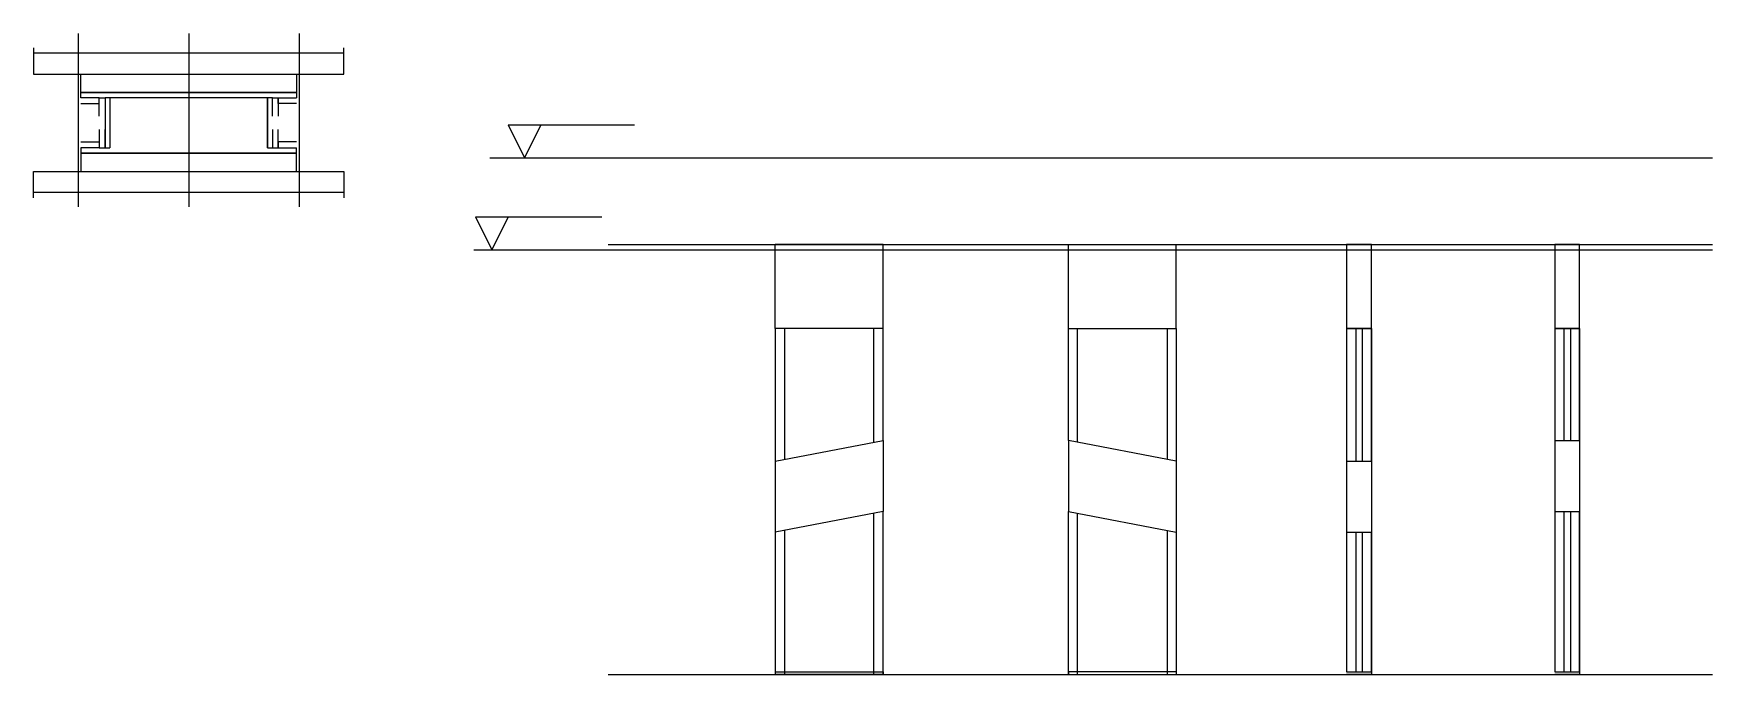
# Model space of a CAD drawing. Header units: metres. Extents: x 17779 to 19055, y -1766 to -1279.
import ezdxf

# ---------------------------------------------------------------- set-up
doc = ezdxf.new("R2010")
doc.units = ezdxf.units.M
for name, color, linetype in [('CHAPA', 7, 'Continuous'), ('COTA', 7, 'Continuous'), ('Hachura', 7, 'Continuous'), ('Madeira', 7, 'Continuous'), ('NIVEL 1° PAV.', 7, 'Continuous'), ('NIVEL 2° PAV.', 7, 'Continuous'), ('Nível', 7, 'Continuous'), ('Painéis', 7, 'Continuous'), ('Perfil Metálico', 7, 'Continuous'), ('SARR_2.2x7', 7, 'Continuous'), ('SARRAFO', 7, 'Continuous')]:
    doc.layers.add(name, color=color, linetype=linetype)

msp = doc.modelspace()

# ---------------------------------------------------------------- linework, layer by layer
at = {"layer": 'CHAPA', "color": 7, "lineweight": 25}
for points in [[(17814.7, -1327.4), (17814.7, -1323.4), (17978.7, -1323.4), (17978.7, -1327.4)], [(17814.7, -1327.4), (17814.7, -1323.4), (17978.7, -1323.4), (17978.7, -1327.4)], [(17836.7, -1327.4), (17833.1, -1327.4), (17833.1, -1365.4), (17836.7, -1365.4)], [(17836.7, -1327.4), (17833.1, -1327.4), (17833.1, -1365.4), (17836.7, -1365.4)], [(17960.3, -1327.4), (17956.7, -1327.4), (17956.7, -1365.4), (17960.3, -1365.4)], [(17960.3, -1327.4), (17956.7, -1327.4), (17956.7, -1365.4), (17960.3, -1365.4)], [(17814.7, -1365.4), (17814.7, -1369.4), (17978.7, -1369.4), (17978.7, -1365.4)], [(17814.7, -1365.4), (17814.7, -1369.4), (17978.7, -1369.4), (17978.7, -1365.4)]]:
    msp.add_lwpolyline(points, dxfattribs=at)
at = {"layer": 'COTA', "color": 7, "lineweight": 25}
for p, q in [((18424.7, -1439), (18342.7, -1439)), ((18342.7, -1503), (18342.7, -1439)), ((18424.7, -1503), (18424.7, -1439)), ((18565.7, -1439), (18647.7, -1439)), ((18565.7, -1503), (18565.7, -1439)), ((18647.7, -1503), (18647.7, -1439)), ((18424.7, -1588.1), (18424.7, -1642.1)), ((18565.7, -1588.1), (18565.7, -1642.1)), ((18935.5, -1588.1), (18935.5, -1642.1)), ((18954.5, -1588.1), (18954.5, -1642.1)), ((18342.7, -1603.8), (18342.7, -1657.8)), ((18647.7, -1603.8), (18647.7, -1657.8)), ((18777.2, -1603.8), (18777.2, -1657.8)), ((18796.2, -1603.8), (18796.2, -1657.8))]:
    msp.add_line(p, q, dxfattribs=at)
for points in [[(18796.2, -1503), (18796.2, -1439), (18777.2, -1439), (18777.2, -1503)], [(18954.5, -1503), (18954.5, -1439), (18935.5, -1439), (18935.5, -1503)]]:
    msp.add_lwpolyline(points, dxfattribs=at)
at = {"layer": 'Hachura', "color": 7, "lineweight": 25}
for p, q in [((17812.7, -1278.6), (17812.7, -1410.4)), ((17896.7, -1278.6), (17896.7, -1410.4)), ((17980.7, -1278.6), (17980.7, -1410.4))]:
    msp.add_line(p, q, dxfattribs=at)
at = {"layer": 'Madeira', "color": 7, "lineweight": 25}
for points in [[(17978.7, -1309.3), (17978.7, -1323.3), (17814.7, -1323.3), (17814.7, -1309.3)], [(17978.7, -1383.4), (17978.7, -1369.4), (17814.7, -1369.4), (17814.7, -1383.4)]]:
    msp.add_lwpolyline(points, dxfattribs=at)
at = {"layer": 'NIVEL 1° PAV.', "color": 7, "lineweight": 25}
for p, q in [((18139.6, -1348), (18235.6, -1348)), ((18139.6, -1348), (18152.1, -1373)), ((18152.1, -1373), (18164.6, -1348)), ((18125.8, -1373), (19055.5, -1373))]:
    msp.add_line(p, q, dxfattribs=at)
at = {"layer": 'NIVEL 2° PAV.', "color": 7, "lineweight": 25}
for p, q in [((18114.8, -1418), (18210.8, -1418)), ((18114.8, -1418), (18127.3, -1443)), ((18127.3, -1443), (18139.8, -1418)), ((18113.4, -1443), (19055.5, -1443))]:
    msp.add_line(p, q, dxfattribs=at)
at = {"layer": 'Nível', "color": 7, "lineweight": 25}
for p, q in [((18215.6, -1439), (19055.5, -1439)), ((18215.6, -1766), (19055.5, -1766))]:
    msp.add_line(p, q, dxfattribs=at)
at = {"layer": 'Painéis', "color": 7, "lineweight": 25}
for p, q in [((18424.7, -1503), (18342.7, -1503)), ((18342.7, -1503), (18342.7, -1603.8)), ((18424.7, -1588.1), (18424.7, -1503)), ((18565.7, -1588.1), (18565.7, -1503)), ((18565.7, -1503), (18647.7, -1503)), ((18647.7, -1503), (18647.7, -1603.8)), ((18777.2, -1503), (18777.2, -1603.8)), ((18777.2, -1503), (18796.2, -1503)), ((18796.2, -1503), (18777.2, -1503)), ((18796.2, -1503), (18777.2, -1503)), ((18796.2, -1503), (18777.2, -1503)), ((18796.2, -1503), (18796.2, -1603.8)), ((18796.2, -1603.8), (18796.2, -1503)), ((18935.5, -1503), (18935.5, -1588.1)), ((18935.5, -1503), (18954.5, -1503)), ((18954.5, -1503), (18935.5, -1503)), ((18954.5, -1503), (18935.5, -1503)), ((18954.5, -1503), (18935.5, -1503)), ((18954.5, -1588.1), (18954.5, -1503)), ((18954.5, -1503), (18954.5, -1588.1)), ((18342.7, -1603.8), (18424.7, -1588.1)), ((18647.7, -1603.8), (18565.7, -1588.1)), ((18935.5, -1588.1), (18954.5, -1588.1)), ((18935.5, -1588.1), (18954.5, -1588.1)), ((18777.2, -1603.8), (18796.2, -1603.8)), ((18424.7, -1642.1), (18342.7, -1657.8)), ((18424.7, -1766), (18424.7, -1642.1)), ((18565.7, -1766), (18565.7, -1642.1)), ((18565.7, -1642.1), (18647.7, -1657.8)), ((18935.5, -1642.1), (18954.5, -1642.1)), ((18935.5, -1642.1), (18954.5, -1642.1)), ((18935.5, -1642.1), (18935.5, -1764)), ((18954.5, -1764), (18954.5, -1642.1)), ((18954.5, -1642.1), (18954.5, -1764)), ((18342.7, -1657.8), (18342.7, -1766)), ((18647.7, -1657.8), (18647.7, -1766)), ((18777.2, -1657.8), (18796.2, -1657.8)), ((18777.2, -1657.8), (18777.2, -1764)), ((18796.2, -1764), (18796.2, -1657.8)), ((18796.2, -1657.8), (18796.2, -1764)), ((18777.2, -1764), (18796.2, -1764)), ((18935.5, -1764), (18954.5, -1764))]:
    msp.add_line(p, q, dxfattribs=at)
for points in [[(17956.7, -1365.4), (17956.7, -1327.4), (17836.7, -1327.4), (17836.7, -1365.4)], [(18342.7, -1764), (18424.7, -1764), (18424.7, -1766), (18342.7, -1766)], [(18647.7, -1764), (18565.7, -1764), (18565.7, -1766), (18647.7, -1766)], [(18777.2, -1764), (18796.2, -1764), (18796.2, -1766), (18777.2, -1766)], [(18935.5, -1764), (18954.5, -1764), (18954.5, -1766), (18935.5, -1766)]]:
    msp.add_lwpolyline(points, dxfattribs=at)
at = {"layer": 'Perfil Metálico', "color": 7, "lineweight": 25}
for points in [[(17778.7, -1289.4), (17778.7, -1309.4), (18014.7, -1309.4), (18014.7, -1289.4)], [(18014.7, -1305.4), (18014.7, -1293.4), (17778.7, -1293.4), (17778.7, -1305.4)], [(17778.7, -1403.4), (17778.7, -1383.4), (18014.7, -1383.4), (18014.7, -1403.4)], [(18014.7, -1387.4), (18014.7, -1399.4), (17778.7, -1399.4), (17778.7, -1387.4)]]:
    msp.add_lwpolyline(points, dxfattribs=at)
at = {"layer": 'SARR_2.2x7', "color": 7, "lineweight": 25}
for p, q in [((18349.7, -1503), (18349.7, -1602.5)), ((18417.7, -1589.4), (18417.7, -1503)), ((18572.7, -1589.4), (18572.7, -1503)), ((18640.7, -1503), (18640.7, -1602.5)), ((18784.2, -1503), (18784.2, -1603.8)), ((18784.2, -1503), (18784.2, -1503)), ((18784.2, -1503), (18784.2, -1503)), ((18789.2, -1503), (18789.2, -1603.8)), ((18789.2, -1503), (18789.2, -1503)), ((18789.2, -1503), (18789.2, -1503)), ((18942.5, -1503), (18942.5, -1588.1)), ((18942.5, -1503), (18942.5, -1503)), ((18942.5, -1503), (18942.5, -1503)), ((18947.5, -1503), (18947.5, -1588.1)), ((18947.5, -1503), (18947.5, -1503)), ((18947.5, -1503), (18947.5, -1503)), ((18784.2, -1537), (18784.2, -1537)), ((18784.2, -1537), (18784.2, -1537)), ((18789.2, -1537), (18789.2, -1537)), ((18789.2, -1537), (18789.2, -1537)), ((18942.5, -1537), (18942.5, -1537)), ((18942.5, -1537), (18942.5, -1537)), ((18947.5, -1537), (18947.5, -1537)), ((18947.5, -1537), (18947.5, -1537)), ((18417.7, -1766), (18417.7, -1643.4)), ((18572.7, -1766), (18572.7, -1643.4)), ((18942.5, -1642.1), (18942.5, -1764)), ((18947.5, -1642.1), (18947.5, -1764)), ((18349.7, -1656.5), (18349.7, -1766)), ((18640.7, -1656.5), (18640.7, -1766)), ((18784.2, -1657.8), (18784.2, -1764)), ((18789.2, -1657.8), (18789.2, -1764))]:
    msp.add_line(p, q, dxfattribs=at)
at = {"layer": 'SARRAFO', "color": 7, "lineweight": 25}
for points in [[(17814.7, -1331.8), (17828.7, -1331.8), (17828.7, -1327.4), (17814.7, -1327.4)], [(17828.7, -1341.4), (17828.7, -1327.4), (17833.1, -1327.4), (17833.1, -1341.4)], [(17960.3, -1341.4), (17960.3, -1327.4), (17964.7, -1327.4), (17964.7, -1341.4)], [(17978.7, -1331.8), (17964.7, -1331.8), (17964.7, -1327.4), (17978.7, -1327.4)], [(17828.7, -1351.4), (17828.7, -1365.4), (17833.1, -1365.4), (17833.1, -1351.4)], [(17960.3, -1351.4), (17960.3, -1365.4), (17964.7, -1365.4), (17964.7, -1351.4)], [(17814.7, -1361), (17828.7, -1361), (17828.7, -1365.4), (17814.7, -1365.4)], [(17978.7, -1361), (17964.7, -1361), (17964.7, -1365.4), (17978.7, -1365.4)]]:
    msp.add_lwpolyline(points, dxfattribs=at)

doc.saveas('drawing.dxf')
